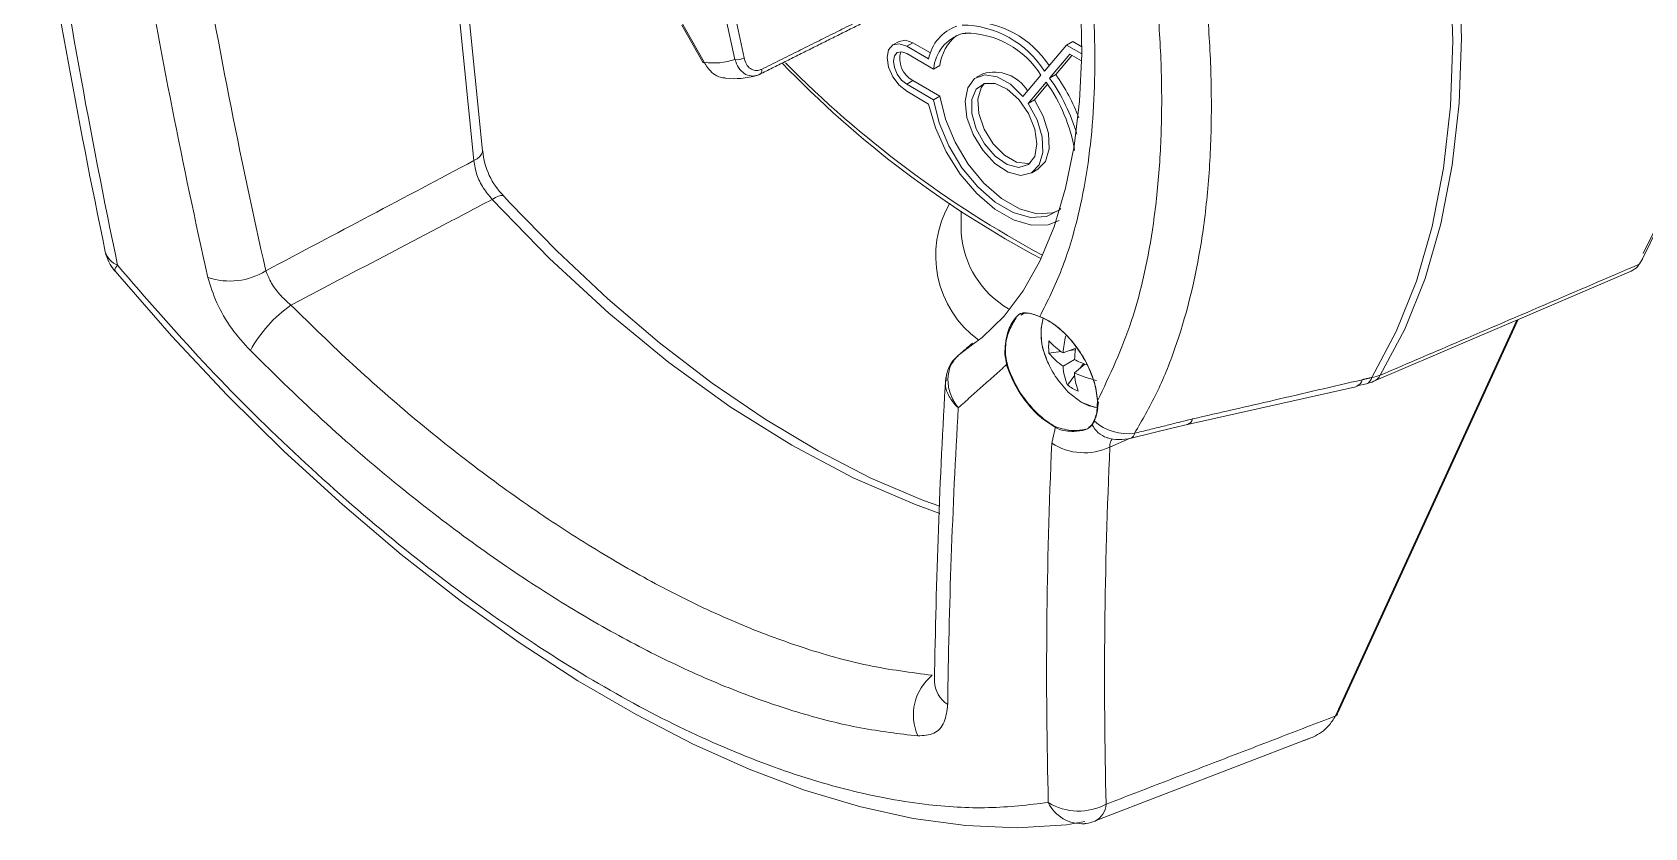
# Model space of a CAD drawing. Extents: x 2 to 136, y 1 to 99.
# Drawn here: x 5.738 to 9.392, y 5.811 to 7.615 of the extents above; entities that cross this region are included whole.
import ezdxf

# ---------------------------------------------------------------- set-up
doc = ezdxf.new("R2010")
doc.units = 0
doc.header["$MEASUREMENT"] = 0
doc.linetypes.add('SLD-Solid', pattern=[0])
doc.layers.add('OBJECT', color=7, linetype='CONTINUOUS')

msp = doc.modelspace()

# ---------------------------------------------------------------- linework, layer by layer
at = {"layer": 'OBJECT', "linetype": 'SLD-Solid', "lineweight": 15}
for p, q in [((6.7386, 7.3237), (6.6581, 8.127)), ((6.7578, 7.3463), (6.6778, 8.1447)), ((7.3303, 7.5531), (7.3099, 7.6469)), ((7.3327, 7.6413), (7.3511, 7.5567)), ((7.2091, 7.6379), (7.2605, 7.5468)), ((7.2098, 7.6312), (7.258, 7.5456)), ((7.8523, 7.6123), (7.8462, 7.6118)), ((7.8523, 7.6123), (7.8521, 7.613)), ((7.8523, 7.6123), (7.854, 7.6133)), ((7.7024, 7.5942), (7.6882, 7.586)), ((7.7195, 7.5829), (7.7336, 7.5911)), ((7.7693, 7.5542), (7.7195, 7.5829)), ((7.7806, 7.5313), (7.7195, 7.5666)), ((7.7736, 7.568), (7.7336, 7.5911)), ((8.0316, 7.5266), (8.0817, 7.5857)), ((8.0817, 7.5857), (8.0958, 7.5939)), ((8.0817, 7.5857), (8.1165, 7.5656)), ((8.0958, 7.5939), (8.1162, 7.5821)), ((7.7806, 7.5313), (7.7947, 7.5395)), ((8.0434, 7.5108), (8.0893, 7.565)), ((8.0575, 7.519), (8.0941, 7.5622)), ((8.0893, 7.565), (8.1158, 7.5497)), ((7.7195, 7.4972), (7.7336, 7.5054)), ((7.7195, 7.4972), (7.7806, 7.4619)), ((7.7336, 7.5054), (7.7947, 7.4701)), ((7.8921, 7.5207), (7.8779, 7.5126)), ((7.9829, 7.4693), (8.0238, 7.5175)), ((7.9947, 7.4535), (8.0356, 7.5017)), ((8.0389, 7.497), (8.0089, 7.4617)), ((8.0434, 7.5108), (8.0575, 7.519)), ((7.7195, 7.4809), (7.7693, 7.4521)), ((7.7806, 7.4619), (7.7947, 7.4701)), ((7.9947, 7.4535), (8.0089, 7.4617)), ((6.7579, 7.3456), (6.7578, 7.3463)), ((8.0029, 7.2961), (8.0171, 7.3042)), ((7.8431, 7.2093), (7.8431, 7.1593)), ((8.6984, 6.0804), (9.1027, 6.9622)), ((8.7014, 6.0818), (9.1056, 6.9634)), ((7.8684, 6.9068), (7.8405, 6.8858)), ((7.8405, 6.8858), (7.8416, 6.8866)), ((8.0419, 6.8876), (8.0693, 6.8908)), ((8.1026, 6.8985), (8.0739, 6.8877)), ((8.0739, 6.8577), (8.0998, 6.8727)), ((8.0881, 6.893), (8.1021, 6.8947)), ((8.0838, 6.8151), (8.1003, 6.8373)), ((8.1235, 6.8623), (8.0998, 6.8427)), ((8.1116, 6.8524), (8.12, 6.8637)), ((8.7398, 6.8131), (8.7616, 6.8181)), ((8.1503, 6.7507), (8.1528, 6.7616)), ((8.1542, 6.7767), (8.1504, 6.7509)), ((8.1501, 6.7505), (8.15, 6.7502)), ((8.1737, 6.6957), (8.1745, 6.6954)), ((8.2247, 6.6937), (8.18, 6.6743)), ((8.1466, 5.8274), (8.6293, 6.0131)), ((8.1233, 5.8207), (8.1264, 5.8211))]:
    msp.add_line(p, q, dxfattribs=at)
at = {"layer": 'OBJECT', "linetype": 'SLD-Solid', "lineweight": 15, "flags": 128}
for points in [[(9.3874, 7.1014), (9.4397, 7.2073), (9.4829, 7.3227), (9.5168, 7.4469), (9.5411, 7.5791), (9.5558, 7.7187), (9.5607, 7.8647), (9.5558, 8.0164), (9.5411, 8.1728), (9.5168, 8.3332), (9.4829, 8.4965), (9.4397, 8.6618), (9.3874, 8.8281)], [(9.389, 8.8328), (9.4411, 8.6671), (9.4842, 8.5025), (9.5179, 8.3399), (9.5421, 8.1802), (9.5567, 8.0244), (9.5616, 7.8733), (9.5567, 7.7279), (9.5421, 7.5889), (9.5179, 7.4572), (9.4842, 7.3336), (9.4411, 7.2187), (9.389, 7.1131)], [(8.7737, 6.8321), (8.8291, 6.9363), (8.8748, 7.0506), (8.9107, 7.1744), (8.9366, 7.3069), (8.9521, 7.4472), (8.9573, 7.5945), (8.9521, 7.7477), (8.9366, 7.906), (8.9107, 8.0683), (8.8748, 8.2335), (8.8291, 8.4007), (8.7737, 8.5688)], [(8.7929, 8.578), (8.8484, 8.4095), (8.8943, 8.2419), (8.9303, 8.0763), (8.9561, 7.9136), (8.9717, 7.755), (8.9769, 7.6014), (8.9717, 7.4538), (8.9561, 7.3132), (8.9303, 7.1804), (8.8943, 7.0563), (8.8484, 6.9417), (8.7929, 6.8373)], [(7.9857, 8.3394), (7.9896, 8.3282), (8.0289, 8.1958), (8.0614, 8.0627), (8.0867, 7.931), (8.1044, 7.803), (8.1143, 7.6808), (8.1165, 7.566), (8.1114, 7.4583), (8.0991, 7.3563), (8.0798, 7.2611), (8.0537, 7.1739), (8.0213, 7.0961), (7.9833, 7.0286), (7.9401, 6.9713), (7.8906, 6.9225), (7.8656, 6.9048)], [(7.7195, 7.5829), (7.7026, 7.5888), (7.6882, 7.586), (7.6786, 7.575), (7.6753, 7.5574), (7.6786, 7.5359), (7.6882, 7.5138), (7.7026, 7.4945), (7.7195, 7.4809)], [(7.7195, 7.5666), (7.708, 7.5706), (7.6982, 7.5687), (7.6917, 7.5612), (7.6894, 7.5492), (7.6917, 7.5346), (7.6982, 7.5196), (7.708, 7.5065), (7.7195, 7.4972)], [(7.7336, 7.5911), (7.7167, 7.597), (7.7024, 7.5942), (7.7024, 7.5942)], [(7.3907, 7.5307), (7.3909, 7.5286), (7.3909, 7.5267), (7.3906, 7.5249), (7.3902, 7.5233), (7.3895, 7.5219), (7.3885, 7.5208), (7.3874, 7.5199), (7.3862, 7.5194)], [(7.9829, 7.4693), (7.9546, 7.4969), (7.9247, 7.5138), (7.8966, 7.5183), (7.8735, 7.5096), (7.8581, 7.4889), (7.8521, 7.4585), (7.8562, 7.4219), (7.87, 7.3833), (7.8919, 7.3471), (7.9193, 7.3174), (7.9492, 7.2977), (7.978, 7.2903), (8.0025, 7.2958), (8.02, 7.3139), (8.0283, 7.3423), (8.0265, 7.3778), (8.0149, 7.4163), (7.9947, 7.4535)], [(8.0147, 7.3615), (8.0097, 7.3953), (7.9953, 7.4304), (7.9735, 7.462), (7.9473, 7.4857), (7.9201, 7.4985), (7.8957, 7.4986), (7.8773, 7.4859), (7.8675, 7.4622), (7.8675, 7.4307), (7.8773, 7.3956), (7.8957, 7.3617), (7.9201, 7.3336), (7.9473, 7.315), (7.9735, 7.3085), (7.9953, 7.3149), (8.0097, 7.3334), (8.0147, 7.3615)], [(7.9995, 7.3183), (7.9937, 7.317), (7.9682, 7.3203), (7.9409, 7.3361), (7.9155, 7.3622), (7.8953, 7.395), (7.8832, 7.4303), (7.8807, 7.4631), (7.8881, 7.4891), (7.8955, 7.4985)], [(7.7806, 7.4619), (7.7931, 7.4098), (7.815, 7.3573), (7.8447, 7.3078), (7.8805, 7.2644), (7.92, 7.2298), (7.9609, 7.2062), (8.0004, 7.1951), (8.0362, 7.1972), (8.0659, 7.2124), (8.0688, 7.2149)], [(7.7947, 7.4701), (7.8073, 7.4179), (7.8291, 7.3655), (7.8588, 7.316), (7.8946, 7.2726), (7.9342, 7.238), (7.975, 7.2144), (8.0146, 7.2033), (8.0503, 7.2054), (8.0623, 7.2096)], [(8.0171, 7.3042), (8.0341, 7.322), (8.0424, 7.3504), (8.0407, 7.3859), (8.029, 7.4245), (8.0089, 7.4617)], [(7.7693, 7.4521), (7.7847, 7.3978), (7.8089, 7.3438), (7.8407, 7.2933), (7.8782, 7.2491), (7.9193, 7.2139), (7.9616, 7.1895), (8.0026, 7.1773), (8.0401, 7.1782), (8.0654, 7.1878)], [(6.7386, 7.3237), (6.7462, 7.328), (6.752, 7.3328), (6.756, 7.3381), (6.7578, 7.3434), (6.7579, 7.3456)], [(6.7803, 7.2359), (6.7878, 7.2402), (6.7944, 7.2431), (6.8, 7.2446), (6.8042, 7.2445), (6.8068, 7.243)], [(7.7943, 6.5403), (7.7575, 6.553), (7.6386, 6.6041), (7.5188, 6.6658), (7.3985, 6.7376), (7.2785, 6.8193), (7.1594, 6.9104), (7.0418, 7.0105), (6.9264, 7.119), (6.8196, 7.2291), (6.8068, 7.243)], [(7.7948, 6.5237), (7.7371, 6.5446), (7.5985, 6.6045), (7.4589, 6.6784), (7.3193, 6.7657), (7.1808, 6.8658), (7.0441, 6.9781), (6.9103, 7.1017), (6.7803, 7.2359)], [(5.9242, 7.0739), (5.9243, 7.0737), (5.9244, 7.0735)], [(5.9247, 7.0744), (5.9309, 7.0668), (6.0531, 6.9268), (6.1794, 6.7924), (6.3088, 6.6646), (6.4406, 6.544), (6.5738, 6.4311), (6.7077, 6.3267), (6.8415, 6.2311), (6.9745, 6.1447), (7.1062, 6.0678), (7.2354, 6.001), (7.3623, 5.9441), (7.488, 5.8967), (7.6122, 5.8592), (7.7343, 5.8323), (7.8537, 5.8162), (7.9698, 5.8114), (8.0816, 5.8181), (8.1231, 5.8252)], [(8.7785, 6.8236), (9.2026, 7.0049), (9.3617, 7.0731)], [(7.8355, 6.8817), (7.8357, 6.8818), (7.8374, 6.8832)], [(7.8427, 6.8874), (7.8369, 6.8829), (7.8357, 6.8816)], [(8.0359, 6.8752), (8.0388, 6.868), (8.0406, 6.8639)], [(8.0626, 6.8258), (8.0855, 6.7991), (8.115, 6.7764)], [(8.3561, 6.7257), (8.7378, 6.8113), (8.7406, 6.812)], [(8.115, 6.7764), (8.1446, 6.765), (8.1512, 6.7641)], [(8.1162, 6.7755), (8.1324, 6.7677), (8.1513, 6.7642)], [(8.2285, 6.6946), (8.3236, 6.7182), (8.3561, 6.7256)], [(7.7826, 6.1433), (7.7826, 6.1421), (7.7826, 6.1415)], [(8.6942, 6.066), (8.6957, 6.069), (8.6962, 6.0703)], [(8.6963, 6.0703), (8.6975, 6.0732), (8.7014, 6.0818)]]:
    msp.add_lwpolyline(points, dxfattribs=at)
at = {"layer": 'OBJECT', "linetype": 'SLD-Solid', "lineweight": 15}
for centre, radius, start, end in [((22.8112, 10.6509), 17.2733, 188.72082, 191.80458), ((7.8573, 7.4188), 0.2207, 33.0772, 89.5197), ((7.8653, 7.5362), 0.0977, 109.0866, 169.4171), ((7.8729, 7.5231), 0.0927, 106.7274, 174.9006), ((7.8974, 7.5264), 0.1035, 128.6822, 172.7627), ((7.8427, 7.4084), 0.2228, 32.0359, 89.3996), ((7.8511, 7.4091), 0.2039, 32.1038, 89.7119), ((7.7585, 7.554), 0.0546, 162.1557, 242.9158), ((7.2519, 7.5608), 0.0165, 292.0636, 301.671), ((7.2827, 7.6913), 0.1462, 261.2485, 288.9703), ((7.3355, 7.5846), 0.032, 260.5814, 299.1264), ((9.1124, 9.1518), 2.3212, 223.8106, 242.028), ((9.2039, 9.2872), 2.4755, 224.7226, 241.6195), ((7.33, 7.678), 0.1685, 262.4698, 287.2603), ((7.9175, 7.4356), 0.0888, 31.2426, 106.6344), ((7.7361, 7.2857), 0.3692, 9.5158, 35.7958), ((7.7018, 7.2666), 0.4199, 16.1562, 35.5603), ((7.711, 7.2719), 0.4256, 20.4256, 35.494), ((6.9224, 7.3602), 0.1645, 185.0519, 225.3578), ((8.0207, 7.1079), 0.2355, 149.6039, 234.1475), ((8.0588, 7.1749), 0.2162, 184.1353, 239.8886), ((6.0011, 7.1377), 0.1, 191.8341, 219.9346), ((5.9472, 7.1291), 0.0456, 195.1566, 249.1304), ((5.9445, 7.071), 0.0206, 131.2059, 171.9085), ((6.1852, 7.2055), 0.1548, 251.3955, 301.9184), ((6.4993, 6.7473), 0.3045, 125.1681, 151.4213), ((7.9855, 6.9789), 0.000939, 182.2804, 293.6717), ((7.9855, 6.9789), 0.000936, 182.1571, 294.757), ((8.0218, 6.9702), 0.000537, 182.4525, 297.3817), ((8.1531, 6.9304), 0.1291, 163.6876, 205.2392), ((8.1603, 6.9304), 0.1361, 166.0754, 203.9164), ((8.1812, 6.9016), 0.14, 174.2684, 185.7316), ((8.1586, 7.017), 0.1546, 221.0267, 236.7745), ((8.3127, 6.8688), 0.2396, 166.04, 175.469), ((7.8759, 6.8269), 0.0671, 126.2304, 182.101), ((7.9425, 6.8881), 0.00187, 245.716, 293.2632), ((7.9425, 6.8878), 0.00187, 246.0446, 293.8612), ((8.1401, 6.9098), 0.1983, 186.7632, 196.8269), ((8.14, 6.9098), 0.1982, 186.8728, 196.6597), ((8.1526, 6.9739), 0.1403, 217.9552, 235.8754), ((8.3864, 6.8545), 0.2871, 171.6539, 176.3724), ((8.2293, 7.1343), 0.2919, 243.6571, 249.4695), ((7.9462, 6.8634), 0.00211, 263.8567, 303.0566), ((7.9489, 6.8549), 0.00236, 268.5285, 303.353), ((7.9491, 6.8544), 0.0024, 269.0317, 302.9503), ((8.2419, 6.9547), 0.2208, 204.276, 215.7186), ((8.2139, 6.8678), 0.1404, 184.1283, 202.0454), ((8.2061, 7.0672), 0.2483, 244.6616, 256.8984), ((8.2542, 6.8515), 0.1546, 183.2285, 198.9758), ((8.7621, 6.9142), 0.0829, 278.0814, 291.8412), ((8.7661, 6.8511), 0.0302, 294.3501, 332.7682), ((22.6462, 5.9378), 14.865, 176.5521, 179.20914), ((8.1655, 6.9287), 0.1399, 234.268, 245.7374), ((8.7332, 6.8308), 0.019, 292.0066, 348.4597), ((8.7553, 6.8358), 0.0188, 289.7557, 348.8987), ((8.7392, 6.9155), 0.1, 282.9436, 293.1348), ((8.1407, 6.7257), 0.000907, 126.0908, 231.8381), ((8.1917, 6.7501), 0.0573, 205.9769, 251.4674), ((8.1453, 6.734), 0.000787, 127.031, 238.6688), ((8.2208, 6.8188), 0.1143, 228.399, 277.6381), ((8.1508, 6.7502), 0.000767, 172.737, 239.3924), ((8.1507, 6.7504), 0.000644, 120.7767, 167.5858), ((8.1508, 6.7504), 0.000764, 172.98, 239.5129), ((8.3506, 6.7421), 0.0173, 288.4643, 346.7088), ((8.0581, 6.7189), 0.00147, 123.3022, 182.3711), ((8.203, 6.7913), 0.1, 252.7961, 284.7327), ((8.2225, 6.7067), 0.0135, 296.2212, 354.9621), ((8.1222, 6.7977), 0.1363, 237.2103, 295.0903), ((7.8507, 6.0671), 0.116, 129.1095, 204.1928), ((7.8465, 6.1451), 0.0639, 181.9527, 237.7902), ((8.6935, 6.072), 0.00319, 263.8276, 328.5775), ((8.6989, 6.0834), 0.00302, 261.3875, 326.9329), ((8.692, 6.0674), 0.0027, 257.1128, 331.8694), ((8.1094, 5.9803), 0.1312, 238.3001, 298.3105), ((8.117, 5.9052), 0.0848, 205.5405, 274.2485), ((8.1242, 5.8686), 0.0476, 297.9242, 355.4269), ((8.1106, 5.9199), 0.1, 279.1058, 291.0242)]:
    msp.add_arc(centre, radius, start, end, dxfattribs=at)
for centre, major_axis, ratio, start_param, end_param in [((16.417, 16.9596), (5.5041, 16.751), 0.560269, 2.306716, 2.371164), ((19.7033, 15.0623), (8.654, 14.9534), 0.719689, 2.425419, 2.481145), ((19.6423, 15.0976), (8.7039, 15.04), 0.71887, 2.42727, 2.481138), ((-22.9682, -4.8029), (41.2178, 19.304), 0.050051, 5.477163, 5.493517), ((18.6914, 15.6466), (8.6782, 15.0549), 0.435892, 2.426221, 2.480089), ((21.9167, 13.7846), (11.7585, 13.1395), 0.561291, 2.540319, 2.604767), ((21.9777, 13.7296), (11.7075, 13.0528), 0.561109, 2.540934, 2.605383), ((9.055, 6.0974), (0.3456, 0.3853), 0.561109, 2.076501, 2.10355)]:
    msp.add_ellipse(centre, major_axis=major_axis, ratio=ratio, start_param=start_param, end_param=end_param, dxfattribs=at)
for points, knots in [([(8.2359, 8.4414), (8.2553, 8.3802), (8.2941, 8.2578), (8.3394, 8.0731), (8.3747, 7.8893), (8.3976, 7.7152), (8.4093, 7.5536), (8.4113, 7.4035), (8.4037, 7.2593), (8.3815, 7.0842), (8.3419, 6.929), (8.2876, 6.7945), (8.2532, 6.7352), (8.2359, 6.7056)], [0, 0, 0, 0, 0.088765, 0.177531, 0.269416, 0.361302, 0.442441, 0.523579, 0.607061, 0.690543, 0.843256, 0.921628, 1, 1, 1, 1]), ([(8.152, 6.7792), (8.1798, 6.8375), (8.236, 6.9556), (8.2759, 7.1432), (8.294, 7.3115), (8.299, 7.4515), (8.2949, 7.5997), (8.2776, 7.7964), (8.2378, 8.0473), (8.1809, 8.25), (8.152, 8.3526)], [0, 0, 0, 0, 0.158308, 0.320393, 0.4075, 0.494607, 0.584228, 0.67385, 0.834938, 1, 1, 1, 1]), ([(8.0212, 8.3001), (8.0311, 8.2676), (8.0688, 8.1428), (8.1171, 7.9248), (8.148, 7.6598), (8.1466, 7.4122), (8.117, 7.2205), (8.073, 7.0739), (8.0386, 7.0049), (8.0212, 6.9702)], [0, 0, 0, 0, 0.062214, 0.238483, 0.419893, 0.595629, 0.776478, 0.887615, 1, 1, 1, 1]), ([(7.2605, 7.5468), (7.2629, 7.5426), (7.2686, 7.5325), (7.2813, 7.5203), (7.2955, 7.5121), (7.3044, 7.5114), (7.3079, 7.5111)], [0, 0, 0, 0, 0.216982, 0.523108, 0.813956, 1, 1, 1, 1]), ([(7.3862, 7.5194), (7.3848, 7.5188), (7.3785, 7.5159), (7.3662, 7.5145), (7.3509, 7.5203), (7.3376, 7.5335), (7.3327, 7.5466), (7.3303, 7.5531)], [0, 0, 0, 0, 0.062062, 0.280899, 0.514818, 0.758819, 1, 1, 1, 1]), ([(7.3511, 7.5567), (7.3526, 7.5517), (7.3556, 7.5417), (7.3648, 7.5316), (7.3759, 7.5271), (7.3849, 7.5281), (7.3896, 7.5302), (7.3907, 7.5307)], [0, 0, 0, 0, 0.244969, 0.490375, 0.723032, 0.938925, 1, 1, 1, 1]), ([(6.7803, 7.2359), (6.7732, 7.2442), (6.7589, 7.2608), (6.7436, 7.2924), (6.7403, 7.313), (6.7386, 7.3237)], [0, 0, 0, 0, 0.326673, 0.652869, 1, 1, 1, 1]), ([(6.7803, 7.2359), (6.7427, 7.2161), (6.5906, 7.1361), (6.4384, 7.0563), (6.3239, 6.9962)], [0, 0, 0, 0, 0.247159, 1, 1, 1, 1]), ([(5.931, 7.0865), (5.9955, 7.012), (6.1246, 6.8628), (6.3302, 6.6591), (6.5409, 6.4727), (6.7548, 6.308), (6.9686, 6.1659), (7.1787, 6.0488), (7.3822, 5.9589), (7.5771, 5.8956), (7.7517, 5.8623), (7.9067, 5.8528), (7.9959, 5.8634), (8.0405, 5.8687)], [0, 0, 0, 0, 0.094108, 0.188508, 0.282606, 0.376776, 0.471253, 0.56542, 0.658464, 0.751805, 0.844857, 0.922428, 1, 1, 1, 1]), ([(6.1359, 7.0588), (6.1416, 7.0398), (6.1531, 7.0017), (6.1878, 6.9423), (6.2173, 6.9092), (6.2319, 6.893)], [0, 0, 0, 0, 0.336949, 0.673845, 1, 1, 1, 1]), ([(6.3239, 6.9962), (6.315, 7.0042), (6.2973, 7.0202), (6.2772, 7.0482), (6.2703, 7.0659), (6.2671, 7.0742)], [0, 0, 0, 0, 0.348121, 0.696418, 1, 1, 1, 1]), ([(8.7929, 6.8373), (8.8457, 6.8599), (9.0415, 6.9437), (9.2371, 7.0276), (9.38, 7.0888)], [0, 0, 0, 0, 0.269854, 1, 1, 1, 1]), ([(9.3615, 7.0735), (9.3671, 7.0764), (9.3744, 7.0802), (9.379, 7.0873), (9.38, 7.0888)], [0, 0, 0, 0, 0.778911, 1, 1, 1, 1]), ([(6.3239, 6.9962), (6.3706, 6.9506), (6.4639, 6.8592), (6.6091, 6.7329), (6.757, 6.6156), (6.9055, 6.5102), (7.0519, 6.4181), (7.1966, 6.3385), (7.34, 6.2718), (7.4863, 6.217), (7.6337, 6.1756), (7.7295, 6.1633), (7.7775, 6.1571)], [0, 0, 0, 0, 0.095908, 0.191815, 0.290502, 0.38919, 0.485101, 0.581012, 0.679721, 0.77843, 0.888705, 1, 1, 1, 1]), ([(7.9418, 6.8864), (7.9428, 6.9015), (7.945, 6.9315), (7.9616, 6.9641), (7.9741, 6.9765), (7.9822, 6.9783), (7.9845, 6.9788)], [0, 0, 0, 0, 0.309279, 0.616001, 0.89125, 1, 1, 1, 1]), ([(7.9678, 6.9669), (7.9624, 6.9587), (7.9522, 6.9433), (7.9435, 6.9117), (7.9433, 6.8927), (7.9433, 6.8864)], [0, 0, 0, 0, 0.430285, 0.81256, 1, 1, 1, 1]), ([(7.9846, 6.9788), (7.9919, 6.9784), (8.0018, 6.9777), (8.0171, 6.9718), (8.0212, 6.9702)], [0, 0, 0, 0, 0.729926, 1, 1, 1, 1]), ([(8.0221, 6.9698), (8.0118, 6.9736), (7.9977, 6.9787), (7.9884, 6.9782), (7.9859, 6.978)], [0, 0, 0, 0, 0.730796, 1, 1, 1, 1]), ([(8.0212, 6.9702), (8.0332, 6.9643), (8.0572, 6.9525), (8.0924, 6.9184), (8.1221, 6.8766), (8.1432, 6.8307), (8.1508, 6.7978), (8.1519, 6.7817), (8.152, 6.7792)], [0, 0, 0, 0, 0.192555, 0.385109, 0.577708, 0.770475, 0.963487, 1, 1, 1, 1]), ([(8.152, 6.78), (8.1502, 6.7941), (8.1466, 6.8222), (8.1268, 6.8686), (8.0987, 6.9114), (8.0644, 6.9463), (8.0379, 6.9634), (8.0242, 6.9689), (8.0221, 6.9698)], [0, 0, 0, 0, 0.193231, 0.386467, 0.579538, 0.772364, 0.965005, 1, 1, 1, 1]), ([(7.7449, 6.0195), (7.702, 6.0246), (7.6163, 6.0348), (7.4791, 6.0693), (7.3359, 6.1184), (7.1885, 6.1826), (7.0394, 6.2603), (6.8883, 6.3514), (6.7347, 6.4565), (6.5725, 6.581), (6.4035, 6.7247), (6.2893, 6.8367), (6.2319, 6.893)], [0, 0, 0, 0, 0.095398, 0.190796, 0.288955, 0.387113, 0.482516, 0.577919, 0.676107, 0.774295, 0.886604, 1, 1, 1, 1]), ([(7.8374, 6.8832), (7.8311, 6.8762), (7.8185, 6.8623), (7.8116, 6.8335), (7.8146, 6.8026), (7.8252, 6.779), (7.8339, 6.7667), (7.8364, 6.7636), (7.8365, 6.7635)], [0, 0, 0, 0, 0.22823, 0.4564, 0.686137, 0.918665, 0.996838, 1, 1, 1, 1]), ([(8.0566, 6.7189), (8.0445, 6.7265), (8.0203, 6.7418), (7.9866, 6.7795), (7.9624, 6.8179), (7.9528, 6.8425), (7.949, 6.852)], [0, 0, 0, 0, 0.275398, 0.55079, 0.826423, 1, 1, 1, 1]), ([(7.9504, 6.8524), (7.9567, 6.8373), (7.9693, 6.807), (7.9999, 6.7655), (8.0305, 6.7361), (8.0498, 6.7246), (8.0572, 6.7202)], [0, 0, 0, 0, 0.276325, 0.552665, 0.828652, 1, 1, 1, 1]), ([(7.8365, 6.7635), (7.8364, 6.7636), (7.8336, 6.766), (7.8236, 6.7759), (7.8118, 6.7951), (7.8057, 6.8143), (7.808, 6.8235), (7.8083, 6.8245)], [0, 0, 0, 0, 0.005533, 0.142528, 0.549791, 0.951962, 1, 1, 1, 1]), ([(8.3675, 6.7381), (8.4291, 6.7523), (8.5574, 6.7818), (8.6854, 6.8116), (8.7519, 6.827)], [0, 0, 0, 0, 0.480479, 1, 1, 1, 1]), ([(8.1402, 6.725), (8.1361, 6.7205), (8.129, 6.7126), (8.0975, 6.7087), (8.0715, 6.7116), (8.0586, 6.7179), (8.0566, 6.7189)], [0, 0, 0, 0, 0.353798, 0.623722, 0.94006, 1, 1, 1, 1]), ([(8.1313, 6.7192), (8.1337, 6.7203), (8.1374, 6.722), (8.1395, 6.7253), (8.1402, 6.7265)], [0, 0, 0, 0, 0.631903, 1, 1, 1, 1]), ([(8.0572, 6.7202), (8.0707, 6.7162), (8.0959, 6.7087), (8.1156, 6.7132), (8.1248, 6.7153)], [0, 0, 0, 0, 0.532901, 1, 1, 1, 1]), ([(8.1843, 6.6919), (8.1824, 6.6882), (8.1798, 6.6831), (8.18, 6.6763), (8.18, 6.6743)], [0, 0, 0, 0, 0.712327, 1, 1, 1, 1]), ([(7.7449, 6.0195), (7.7577, 6.0203), (7.7834, 6.0219), (7.8073, 6.0479), (7.8108, 6.0768), (7.8124, 6.091)], [0, 0, 0, 0, 0.337927, 0.675839, 1, 1, 1, 1]), ([(8.6294, 6.0128), (8.6334, 6.0143), (8.6506, 6.021), (8.6744, 6.0374), (8.6865, 6.057), (8.6914, 6.0648)], [0, 0, 0, 0, 0.153229, 0.662953, 1, 1, 1, 1]), ([(8.6299, 6.013), (8.6292, 6.0126), (8.6263, 6.0111), (8.622, 6.0098), (8.6184, 6.0086), (8.6173, 6.0082), (8.6171, 6.0082)], [0, 0, 0, 0, 0.174128, 0.730574, 0.971837, 1, 1, 1, 1])]:
    msp.add_open_spline(points, degree=3, knots=knots, dxfattribs=at)
for points in [[(7.3907, 7.5307), (7.7238, 7.6969)], [(7.6176, 7.6348), (7.3862, 7.5194)], [(9.38, 7.0888), (9.3874, 7.1014)], [(7.9858, 6.978), (7.978, 6.9732)], [(7.9846, 6.9788), (7.9845, 6.9788)], [(7.9858, 6.978), (7.9859, 6.978)], [(7.8704, 6.9082), (7.8416, 6.8866)], [(7.8637, 6.9058), (7.8688, 6.9102)], [(7.8416, 6.8866), (7.8374, 6.8832)], [(7.8416, 6.8866), (7.8637, 6.9058)], [(7.9418, 6.8864), (7.9418, 6.8861)], [(7.946, 6.8613), (7.9418, 6.8861)], [(7.9433, 6.8861), (7.9433, 6.8864)], [(7.9433, 6.8861), (7.9474, 6.8616)], [(7.946, 6.8613), (7.8365, 6.7635)], [(7.9488, 6.8526), (7.946, 6.8613)], [(7.9474, 6.8616), (7.9502, 6.853)], [(7.9488, 6.8526), (7.949, 6.852)], [(7.9502, 6.853), (7.9504, 6.8524)], [(8.7519, 6.827), (8.7737, 6.8321)], [(8.1504, 6.7509), (8.152, 6.78)], [(8.152, 6.7792), (8.1505, 6.7497)], [(8.1402, 6.7265), (8.1448, 6.7347)], [(8.1449, 6.7334), (8.1402, 6.725)], [(8.1448, 6.7347), (8.1503, 6.7507)], [(8.1504, 6.7495), (8.1449, 6.7334)], [(8.1504, 6.7495), (8.1505, 6.7497)], [(8.2359, 6.7056), (8.3675, 6.7381)], [(8.0484, 6.6832), (8.0566, 6.7189)], [(8.6914, 6.0648), (8.6932, 6.0688)], [(8.1716, 5.8648), (8.6914, 6.0648)]]:
    msp.add_open_spline(points, degree=1, dxfattribs=at)

doc.saveas('drawing.dxf')
